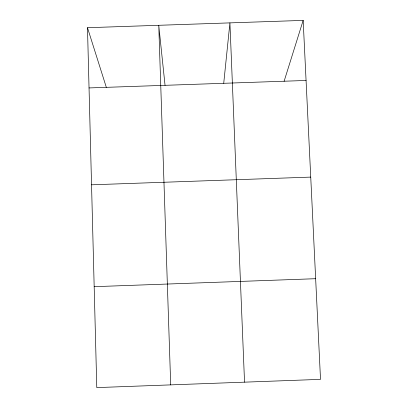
<?xml version="1.0" encoding="UTF-8"?>
<svg xmlns="http://www.w3.org/2000/svg" width="408" height="408" viewBox="0 0 408 408"><rect width="100%" height="100%" fill="white"/><g stroke="black" fill="none" stroke-linecap="round" stroke-linejoin="round"><path stroke-width="0.61" d="M223.727 83.273L229.918 22.884L244.535 382.163M284.09 81.304L303.164 20.4L87.485 27.708L96.783 387.6L320.515 379.364L303.164 20.4M91.545 184.809L310.738 177.103M94.177 286.676L315.649 278.705M89.046 87.929L306.071 80.468M87.485 27.708L106.315 87.307M165.046 85.287L158.748 25.291L170.702 384.882"/></g></svg>
